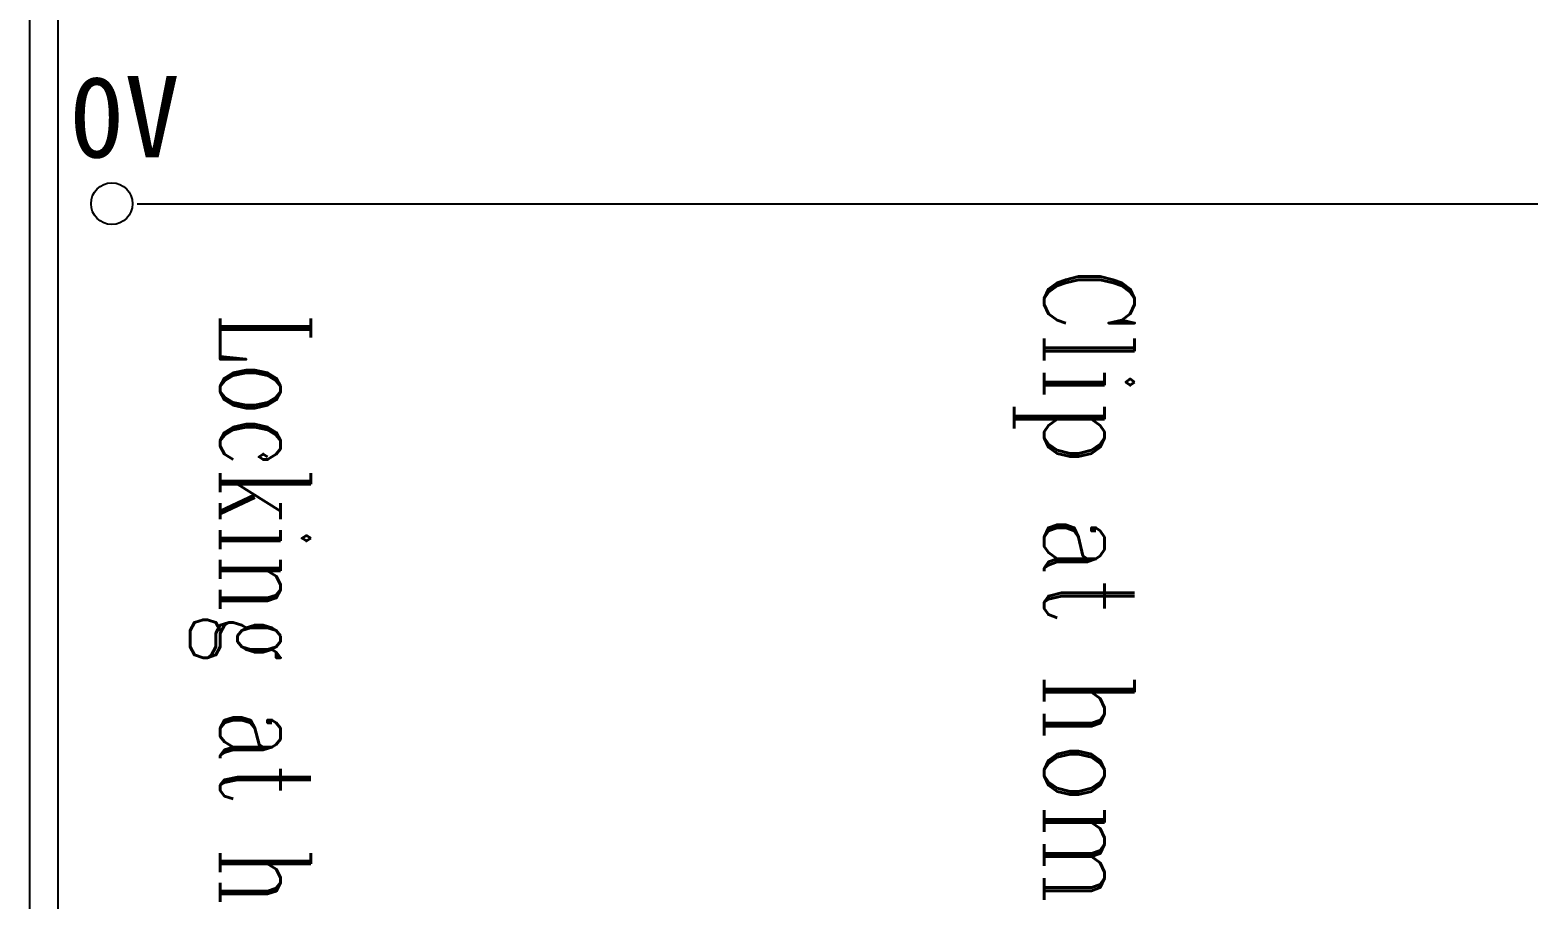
# Model space of a CAD drawing. Extents: x 926 to 2279, y 3 to 207.
# Drawn here: x 925.7 to 992, y 69.2 to 107.6 of the extents above; entities that cross this region are included whole.
import ezdxf

# ---------------------------------------------------------------- set-up
doc = ezdxf.new("R2010")
doc.units = 0
doc.layers.add('圖框層', color=7, linetype='CONTINUOUS')
doc.layers.add('標尺寸層', color=3, linetype='CONTINUOUS')
doc.styles.add('CNS', font='romanc.shx', dxfattribs={"bigfont": 'chineset.shx'})
doc.styles.add('STSL', font='kaiu.ttf')

msp = doc.modelspace()

# ---------------------------------------------------------------- linework, layer by layer
at = {"layer": '圖框層', "color": 7}
for p, q in [((925.742, 3), (925.742, 206.969)), ((926.992, 4.25), (926.992, 205.719))]:
    msp.add_line(p, q, dxfattribs=at)
at = {"layer": '標尺寸層', "color": 7}
msp.add_line((930.49, 99.958), (1208.361, 99.958), dxfattribs=at)
msp.add_circle((929.363, 99.958), 0.92, dxfattribs=at)

# ---------------------------------------------------------------- texts
at = {"layer": '圖框層', "color": 4, "style": 'STSL'}
msp.add_text('0V', height=3.6, dxfattribs=at).set_placement((927.474, 102))
at = {"layer": '標尺寸層', "color": 0, "style": 'CNS'}
for s, width, p in [('Clip at home/outlying pos.', 0.8, (970.603, 97.143)), ('Locking at home/outlying pos.', 0.7, (934.16, 95.121))]:
    msp.add_text(s, height=4, rotation=270, dxfattribs=dict(at, width=width)).set_placement(p)

doc.saveas('drawing.dxf')
